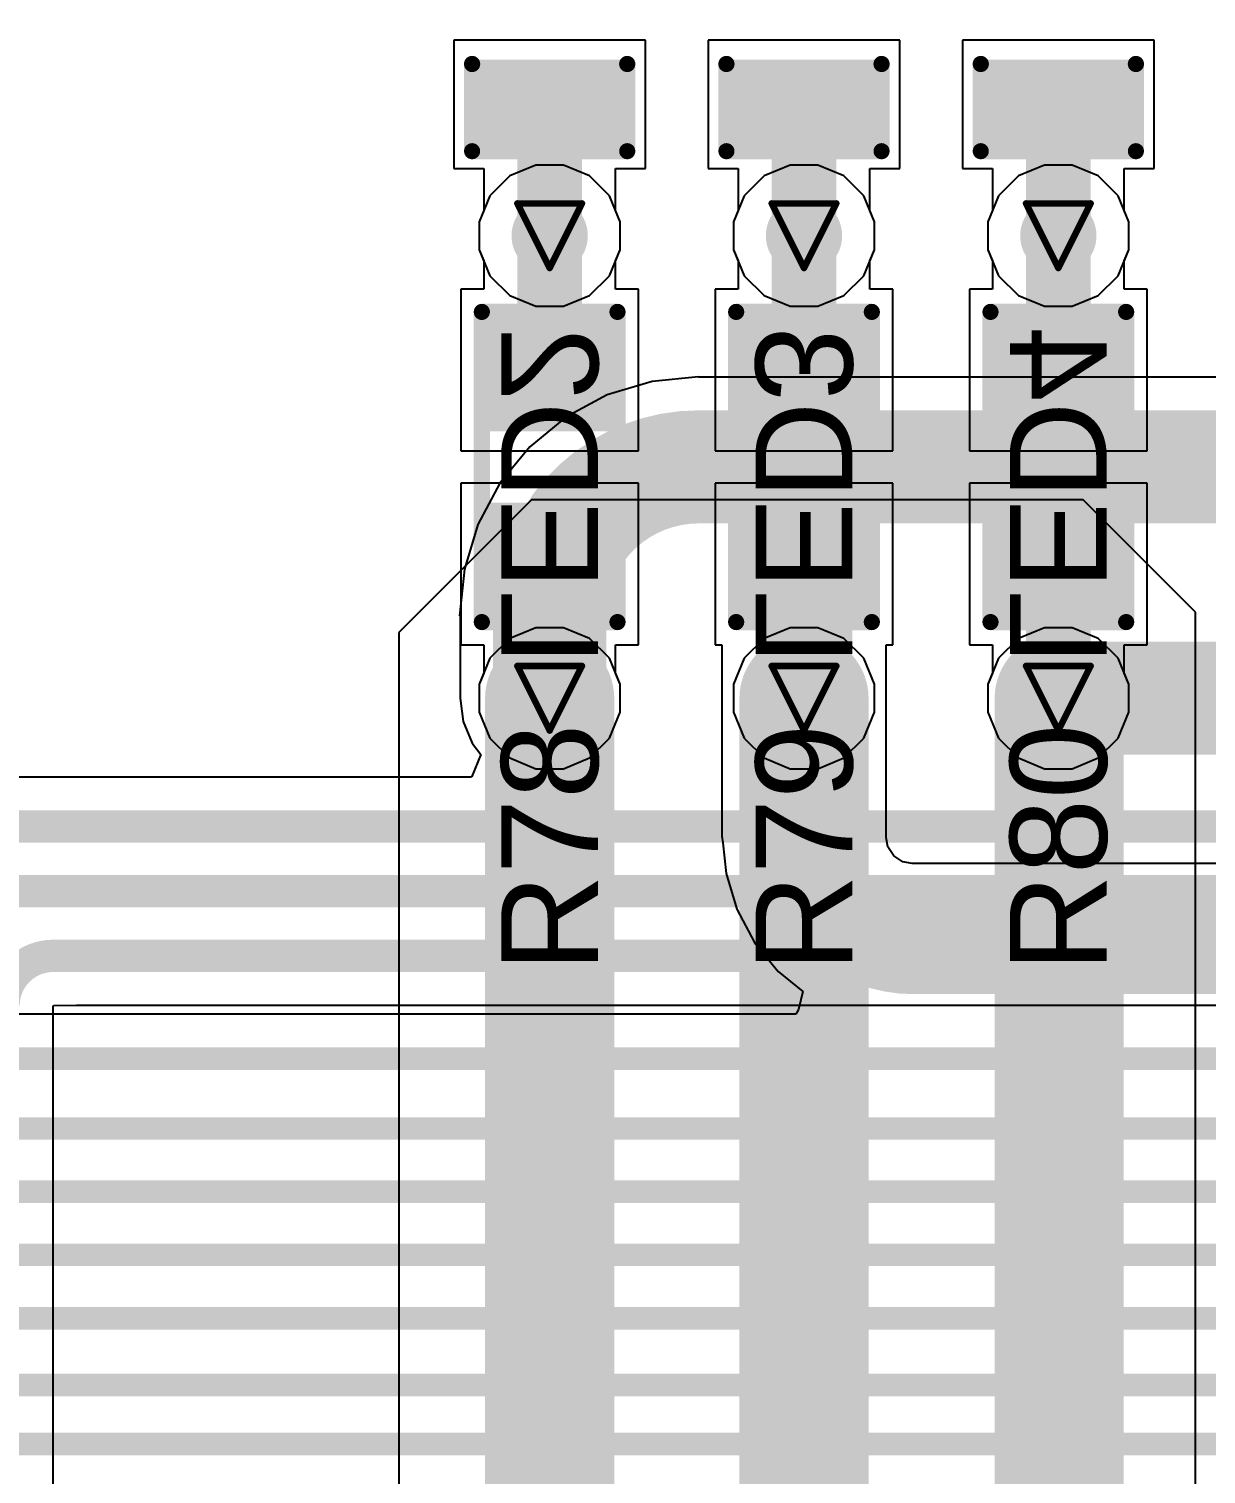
# Model space of a CAD drawing. Header units: inches. Extents: x 0 to 5359, y 0 to 5098.
# Drawn here: x 24.9 to 34.16, y 70.98 to 82.34 of the extents above; entities that cross this region are included whole.
import ezdxf

# ---------------------------------------------------------------- set-up
doc = ezdxf.new("R2010")
doc.units = ezdxf.units.IN
for name, color, linetype in [('Bottom Layer', 5, 'Continuous'), ('Bottom Overlay', 54, 'Continuous'), ('Bottom Paste', 16, 'Continuous'), ('Bottom Solder', 6, 'Continuous'), ('Drill Drawing', 1, 'Continuous'), ('Layer 1', 16, 'Continuous'), ('Layer 2', 76, 'Continuous'), ('Top Layer', 1, 'Continuous'), ('Top Overlay', 2, 'Continuous'), ('Top Paste', 8, 'Continuous'), ('Top Solder', 216, 'Continuous'), ('Via Holes', 16, 'Continuous')]:
    doc.layers.add(name, color=color, linetype=linetype)
doc.styles.add('Arial', font='', dxfattribs={"height": 0.2})
doc.styles.get('Arial').set_extended_font_data('Arial')

# ---------------------------------------------------------------- blocks, each defined once
blk = doc.blocks.new('R___0603_95')
at = {"layer": 'Top Layer'}
for points in [[(-0.381, 0.4445), (-0.381, -0.4445), (-1.143, -0.4445), (-1.143, 0.4445)], [(1.143, 0.4445), (1.143, -0.4445), (0.381, -0.4445), (0.381, 0.4445)]]:
    blk.add_hatch(color=1, dxfattribs=at).paths.add_polyline_path(points)
at = {"layer": 'Top Paste'}
for points in [[(-0.381, 0.4445), (-0.381, -0.4445), (-1.143, -0.4445), (-1.143, 0.4445)], [(1.143, 0.4445), (1.143, -0.4445), (0.381, -0.4445), (0.381, 0.4445)]]:
    blk.add_hatch(color=8, dxfattribs=at).paths.add_polyline_path(points)
at = {"layer": 'Top Solder'}
for points in [[(-0.2794, 0.5461), (-0.2794, -0.5461), (-1.2446, -0.5461), (-1.2446, 0.5461)], [(1.2446, 0.5461), (1.2446, -0.5461), (0.2794, -0.5461), (0.2794, 0.5461)]]:
    blk.add_hatch(color=216, dxfattribs=at).paths.add_polyline_path(points)
at = {"layer": 'Top Overlay'}
for points in [[(1.2192, 0.5334, 0.127, 0.127, 0), (-1.2192, 0.5334, 0.127, 0.127, 0)], [(-1.2192, -0.5334, 0.127, 0.127, 0), (-1.2192, 0.5334, 0.127, 0.127, 0)], [(1.2192, -0.5334, 0.127, 0.127, 0), (1.2192, 0.5334, 0.127, 0.127, 0)], [(1.2192, -0.5334, 0.127, 0.127, 0), (-1.2192, -0.5334, 0.127, 0.127, 0)]]:
    blk.add_lwpolyline(points, format="xyseb", dxfattribs=at)
for points in [[(-1.25095, 0.5334, 0.0635, 0.0635, 1), (-1.18745, 0.5334, 0.0635, 0.0635, 1)], [(-1.25095, 0.5334, 0.0635, 0.0635, 1), (-1.18745, 0.5334, 0.0635, 0.0635, 1)], [(1.18745, 0.5334, 0.0635, 0.0635, 1), (1.25095, 0.5334, 0.0635, 0.0635, 1)], [(1.18745, 0.5334, 0.0635, 0.0635, 1), (1.25095, 0.5334, 0.0635, 0.0635, 1)], [(-1.25095, -0.5334, 0.0635, 0.0635, 1), (-1.18745, -0.5334, 0.0635, 0.0635, 1)], [(-1.25095, -0.5334, 0.0635, 0.0635, 1), (-1.18745, -0.5334, 0.0635, 0.0635, 1)], [(1.18745, -0.5334, 0.0635, 0.0635, 1), (1.25095, -0.5334, 0.0635, 0.0635, 1)], [(1.18745, -0.5334, 0.0635, 0.0635, 1), (1.25095, -0.5334, 0.0635, 0.0635, 1)]]:
    blk.add_lwpolyline(points, format="xyseb", close=True, dxfattribs=at)
blk = doc.blocks.new('R___0603_96')
at = {"layer": 'Top Layer'}
for points in [[(-0.381, 0.4445), (-0.381, -0.4445), (-1.143, -0.4445), (-1.143, 0.4445)], [(1.143, 0.4445), (1.143, -0.4445), (0.381, -0.4445), (0.381, 0.4445)]]:
    blk.add_hatch(color=1, dxfattribs=at).paths.add_polyline_path(points)
at = {"layer": 'Top Paste'}
for points in [[(-0.381, 0.4445), (-0.381, -0.4445), (-1.143, -0.4445), (-1.143, 0.4445)], [(1.143, 0.4445), (1.143, -0.4445), (0.381, -0.4445), (0.381, 0.4445)]]:
    blk.add_hatch(color=8, dxfattribs=at).paths.add_polyline_path(points)
at = {"layer": 'Top Solder'}
for points in [[(-0.2794, 0.5461), (-0.2794, -0.5461), (-1.2446, -0.5461), (-1.2446, 0.5461)], [(1.2446, 0.5461), (1.2446, -0.5461), (0.2794, -0.5461), (0.2794, 0.5461)]]:
    blk.add_hatch(color=216, dxfattribs=at).paths.add_polyline_path(points)
at = {"layer": 'Top Overlay'}
for points in [[(1.2192, 0.5334, 0.127, 0.127, 0), (-1.2192, 0.5334, 0.127, 0.127, 0)], [(-1.2192, -0.5334, 0.127, 0.127, 0), (-1.2192, 0.5334, 0.127, 0.127, 0)], [(1.2192, -0.5334, 0.127, 0.127, 0), (1.2192, 0.5334, 0.127, 0.127, 0)], [(1.2192, -0.5334, 0.127, 0.127, 0), (-1.2192, -0.5334, 0.127, 0.127, 0)]]:
    blk.add_lwpolyline(points, format="xyseb", dxfattribs=at)
for points in [[(-1.25095, 0.5334, 0.0635, 0.0635, 1), (-1.18745, 0.5334, 0.0635, 0.0635, 1)], [(-1.25095, 0.5334, 0.0635, 0.0635, 1), (-1.18745, 0.5334, 0.0635, 0.0635, 1)], [(1.18745, 0.5334, 0.0635, 0.0635, 1), (1.25095, 0.5334, 0.0635, 0.0635, 1)], [(1.18745, 0.5334, 0.0635, 0.0635, 1), (1.25095, 0.5334, 0.0635, 0.0635, 1)], [(-1.25095, -0.5334, 0.0635, 0.0635, 1), (-1.18745, -0.5334, 0.0635, 0.0635, 1)], [(-1.25095, -0.5334, 0.0635, 0.0635, 1), (-1.18745, -0.5334, 0.0635, 0.0635, 1)], [(1.18745, -0.5334, 0.0635, 0.0635, 1), (1.25095, -0.5334, 0.0635, 0.0635, 1)], [(1.18745, -0.5334, 0.0635, 0.0635, 1), (1.25095, -0.5334, 0.0635, 0.0635, 1)]]:
    blk.add_lwpolyline(points, format="xyseb", close=True, dxfattribs=at)
blk = doc.blocks.new('R___0603_97')
at = {"layer": 'Top Layer'}
for points in [[(-0.381, 0.4445), (-0.381, -0.4445), (-1.143, -0.4445), (-1.143, 0.4445)], [(1.143, 0.4445), (1.143, -0.4445), (0.381, -0.4445), (0.381, 0.4445)]]:
    blk.add_hatch(color=1, dxfattribs=at).paths.add_polyline_path(points)
at = {"layer": 'Top Paste'}
for points in [[(-0.381, 0.4445), (-0.381, -0.4445), (-1.143, -0.4445), (-1.143, 0.4445)], [(1.143, 0.4445), (1.143, -0.4445), (0.381, -0.4445), (0.381, 0.4445)]]:
    blk.add_hatch(color=8, dxfattribs=at).paths.add_polyline_path(points)
at = {"layer": 'Top Solder'}
for points in [[(-0.2794, 0.5461), (-0.2794, -0.5461), (-1.2446, -0.5461), (-1.2446, 0.5461)], [(1.2446, 0.5461), (1.2446, -0.5461), (0.2794, -0.5461), (0.2794, 0.5461)]]:
    blk.add_hatch(color=216, dxfattribs=at).paths.add_polyline_path(points)
at = {"layer": 'Top Overlay'}
for points in [[(1.2192, 0.5334, 0.127, 0.127, 0), (-1.2192, 0.5334, 0.127, 0.127, 0)], [(-1.2192, -0.5334, 0.127, 0.127, 0), (-1.2192, 0.5334, 0.127, 0.127, 0)], [(1.2192, -0.5334, 0.127, 0.127, 0), (1.2192, 0.5334, 0.127, 0.127, 0)], [(1.2192, -0.5334, 0.127, 0.127, 0), (-1.2192, -0.5334, 0.127, 0.127, 0)]]:
    blk.add_lwpolyline(points, format="xyseb", dxfattribs=at)
for points in [[(-1.25095, 0.5334, 0.0635, 0.0635, 1), (-1.18745, 0.5334, 0.0635, 0.0635, 1)], [(-1.25095, 0.5334, 0.0635, 0.0635, 1), (-1.18745, 0.5334, 0.0635, 0.0635, 1)], [(1.18745, 0.5334, 0.0635, 0.0635, 1), (1.25095, 0.5334, 0.0635, 0.0635, 1)], [(1.18745, 0.5334, 0.0635, 0.0635, 1), (1.25095, 0.5334, 0.0635, 0.0635, 1)], [(-1.25095, -0.5334, 0.0635, 0.0635, 1), (-1.18745, -0.5334, 0.0635, 0.0635, 1)], [(-1.25095, -0.5334, 0.0635, 0.0635, 1), (-1.18745, -0.5334, 0.0635, 0.0635, 1)], [(1.18745, -0.5334, 0.0635, 0.0635, 1), (1.25095, -0.5334, 0.0635, 0.0635, 1)], [(1.18745, -0.5334, 0.0635, 0.0635, 1), (1.25095, -0.5334, 0.0635, 0.0635, 1)]]:
    blk.add_lwpolyline(points, format="xyseb", close=True, dxfattribs=at)
blk = doc.blocks.new('LED_0603_B_188')
at = {"layer": 'Bottom Layer'}
for points in [[(-1, 0.5), (-0.5, 0.5), (-0.5, -0.5), (-1, -0.5)], [(0.5, 0.5), (1, 0.5), (1, -0.5), (0.5, -0.5)]]:
    blk.add_hatch(color=5, dxfattribs=at).paths.add_polyline_path(points)
at = {"layer": 'Bottom Overlay'}
blk.add_hatch(color=54, dxfattribs=at).paths.add_polyline_path([(1.118, -0.66), (1.753, -0.66), (1.753, 0.66), (1.118, 0.66)])
at = {"layer": 'Bottom Paste'}
for points in [[(-1, 0.5), (-0.5, 0.5), (-0.5, -0.5), (-1, -0.5)], [(0.5, 0.5), (1, 0.5), (1, -0.5), (0.5, -0.5)]]:
    blk.add_hatch(color=16, dxfattribs=at).paths.add_polyline_path(points)
at = {"layer": 'Bottom Solder'}
for points in [[(-1.102, 0.602), (-0.398, 0.602), (-0.398, -0.602), (-1.102, -0.602)], [(0.398, 0.602), (1.102, 0.602), (1.102, -0.602), (0.398, -0.602)]]:
    blk.add_hatch(color=6, dxfattribs=at).paths.add_polyline_path(points)
at = {"layer": 'Bottom Overlay'}
for points in [[(-1.118, 0.61, 0.127, 0.127, 0), (-1.118, -0.61, 0.127, 0.127, 0)], [(-1.118, 0.61, 0.127, 0.127, 0), (-0.432, 0.61, 0.127, 0.127, 0)], [(0.432, 0.61, 0.127, 0.127, 0), (1.118, 0.61, 0.127, 0.127, 0)], [(1.118, 0.61, 0.127, 0.127, 0), (1.118, -0.61, 0.127, 0.127, 0)], [(-1.118, -0.61, 0.127, 0.127, 0), (-0.432, -0.61, 0.127, 0.127, 0)], [(0.432, -0.61, 0.127, 0.127, 0), (1.118, -0.61, 0.127, 0.127, 0)]]:
    blk.add_lwpolyline(points, format="xyseb", dxfattribs=at)
for points in [[(-1.149, 0.61, 0.0635, 0.0635, 1), (-1.086, 0.61, 0.0635, 0.0635, 1)], [(-1.149, 0.61, 0.0635, 0.0635, 1), (-1.086, 0.61, 0.0635, 0.0635, 1)], [(-0.464, 0.61, 0.0635, 0.0635, 1), (-0.4, 0.61, 0.0635, 0.0635, 1)], [(0.4, 0.61, 0.0635, 0.0635, 1), (0.464, 0.61, 0.0635, 0.0635, 1)], [(1.086, 0.61, 0.0635, 0.0635, 1), (1.149, 0.61, 0.0635, 0.0635, 1)], [(1.086, 0.61, 0.0635, 0.0635, 1), (1.149, 0.61, 0.0635, 0.0635, 1)], [(-1.149, -0.61, 0.0635, 0.0635, 1), (-1.086, -0.61, 0.0635, 0.0635, 1)], [(-1.149, -0.61, 0.0635, 0.0635, 1), (-1.086, -0.61, 0.0635, 0.0635, 1)], [(-0.464, -0.61, 0.0635, 0.0635, 1), (-0.4, -0.61, 0.0635, 0.0635, 1)], [(0.4, -0.61, 0.0635, 0.0635, 1), (0.464, -0.61, 0.0635, 0.0635, 1)], [(1.086, -0.61, 0.0635, 0.0635, 1), (1.149, -0.61, 0.0635, 0.0635, 1)], [(1.086, -0.61, 0.0635, 0.0635, 1), (1.149, -0.61, 0.0635, 0.0635, 1)]]:
    blk.add_lwpolyline(points, format="xyseb", close=True, dxfattribs=at)
blk = doc.blocks.new('LED_0603_B_189')
at = {"layer": 'Bottom Layer'}
for points in [[(-1, 0.5), (-0.5, 0.5), (-0.5, -0.5), (-1, -0.5)], [(0.5, 0.5), (1, 0.5), (1, -0.5), (0.5, -0.5)]]:
    blk.add_hatch(color=5, dxfattribs=at).paths.add_polyline_path(points)
at = {"layer": 'Bottom Overlay'}
blk.add_hatch(color=54, dxfattribs=at).paths.add_polyline_path([(1.118, -0.66), (1.753, -0.66), (1.753, 0.66), (1.118, 0.66)])
at = {"layer": 'Bottom Paste'}
for points in [[(-1, 0.5), (-0.5, 0.5), (-0.5, -0.5), (-1, -0.5)], [(0.5, 0.5), (1, 0.5), (1, -0.5), (0.5, -0.5)]]:
    blk.add_hatch(color=16, dxfattribs=at).paths.add_polyline_path(points)
at = {"layer": 'Bottom Solder'}
for points in [[(-1.102, 0.602), (-0.398, 0.602), (-0.398, -0.602), (-1.102, -0.602)], [(0.398, 0.602), (1.102, 0.602), (1.102, -0.602), (0.398, -0.602)]]:
    blk.add_hatch(color=6, dxfattribs=at).paths.add_polyline_path(points)
at = {"layer": 'Bottom Overlay'}
for points in [[(-1.118, 0.61, 0.127, 0.127, 0), (-1.118, -0.61, 0.127, 0.127, 0)], [(-1.118, 0.61, 0.127, 0.127, 0), (-0.432, 0.61, 0.127, 0.127, 0)], [(0.432, 0.61, 0.127, 0.127, 0), (1.118, 0.61, 0.127, 0.127, 0)], [(1.118, 0.61, 0.127, 0.127, 0), (1.118, -0.61, 0.127, 0.127, 0)], [(-1.118, -0.61, 0.127, 0.127, 0), (-0.432, -0.61, 0.127, 0.127, 0)], [(0.432, -0.61, 0.127, 0.127, 0), (1.118, -0.61, 0.127, 0.127, 0)]]:
    blk.add_lwpolyline(points, format="xyseb", dxfattribs=at)
for points in [[(-1.149, 0.61, 0.0635, 0.0635, 1), (-1.086, 0.61, 0.0635, 0.0635, 1)], [(-1.149, 0.61, 0.0635, 0.0635, 1), (-1.086, 0.61, 0.0635, 0.0635, 1)], [(-0.464, 0.61, 0.0635, 0.0635, 1), (-0.4, 0.61, 0.0635, 0.0635, 1)], [(0.4, 0.61, 0.0635, 0.0635, 1), (0.464, 0.61, 0.0635, 0.0635, 1)], [(1.086, 0.61, 0.0635, 0.0635, 1), (1.149, 0.61, 0.0635, 0.0635, 1)], [(1.086, 0.61, 0.0635, 0.0635, 1), (1.149, 0.61, 0.0635, 0.0635, 1)], [(-1.149, -0.61, 0.0635, 0.0635, 1), (-1.086, -0.61, 0.0635, 0.0635, 1)], [(-1.149, -0.61, 0.0635, 0.0635, 1), (-1.086, -0.61, 0.0635, 0.0635, 1)], [(-0.464, -0.61, 0.0635, 0.0635, 1), (-0.4, -0.61, 0.0635, 0.0635, 1)], [(0.4, -0.61, 0.0635, 0.0635, 1), (0.464, -0.61, 0.0635, 0.0635, 1)], [(1.086, -0.61, 0.0635, 0.0635, 1), (1.149, -0.61, 0.0635, 0.0635, 1)], [(1.086, -0.61, 0.0635, 0.0635, 1), (1.149, -0.61, 0.0635, 0.0635, 1)]]:
    blk.add_lwpolyline(points, format="xyseb", close=True, dxfattribs=at)
blk = doc.blocks.new('LED_0603_B_190')
at = {"layer": 'Bottom Layer'}
for points in [[(-1, 0.5), (-0.5, 0.5), (-0.5, -0.5), (-1, -0.5)], [(0.5, 0.5), (1, 0.5), (1, -0.5), (0.5, -0.5)]]:
    blk.add_hatch(color=5, dxfattribs=at).paths.add_polyline_path(points)
at = {"layer": 'Bottom Overlay'}
blk.add_hatch(color=54, dxfattribs=at).paths.add_polyline_path([(1.118, -0.66), (1.753, -0.66), (1.753, 0.66), (1.118, 0.66)])
at = {"layer": 'Bottom Paste'}
for points in [[(-1, 0.5), (-0.5, 0.5), (-0.5, -0.5), (-1, -0.5)], [(0.5, 0.5), (1, 0.5), (1, -0.5), (0.5, -0.5)]]:
    blk.add_hatch(color=16, dxfattribs=at).paths.add_polyline_path(points)
at = {"layer": 'Bottom Solder'}
for points in [[(-1.102, 0.602), (-0.398, 0.602), (-0.398, -0.602), (-1.102, -0.602)], [(0.398, 0.602), (1.102, 0.602), (1.102, -0.602), (0.398, -0.602)]]:
    blk.add_hatch(color=6, dxfattribs=at).paths.add_polyline_path(points)
at = {"layer": 'Bottom Overlay'}
for points in [[(-1.118, 0.61, 0.127, 0.127, 0), (-1.118, -0.61, 0.127, 0.127, 0)], [(-1.118, 0.61, 0.127, 0.127, 0), (-0.432, 0.61, 0.127, 0.127, 0)], [(0.432, 0.61, 0.127, 0.127, 0), (1.118, 0.61, 0.127, 0.127, 0)], [(1.118, 0.61, 0.127, 0.127, 0), (1.118, -0.61, 0.127, 0.127, 0)], [(-1.118, -0.61, 0.127, 0.127, 0), (-0.432, -0.61, 0.127, 0.127, 0)], [(0.432, -0.61, 0.127, 0.127, 0), (1.118, -0.61, 0.127, 0.127, 0)]]:
    blk.add_lwpolyline(points, format="xyseb", dxfattribs=at)
for points in [[(-1.149, 0.61, 0.0635, 0.0635, 1), (-1.086, 0.61, 0.0635, 0.0635, 1)], [(-1.149, 0.61, 0.0635, 0.0635, 1), (-1.086, 0.61, 0.0635, 0.0635, 1)], [(-0.464, 0.61, 0.0635, 0.0635, 1), (-0.4, 0.61, 0.0635, 0.0635, 1)], [(0.4, 0.61, 0.0635, 0.0635, 1), (0.464, 0.61, 0.0635, 0.0635, 1)], [(1.086, 0.61, 0.0635, 0.0635, 1), (1.149, 0.61, 0.0635, 0.0635, 1)], [(1.086, 0.61, 0.0635, 0.0635, 1), (1.149, 0.61, 0.0635, 0.0635, 1)], [(-1.149, -0.61, 0.0635, 0.0635, 1), (-1.086, -0.61, 0.0635, 0.0635, 1)], [(-1.149, -0.61, 0.0635, 0.0635, 1), (-1.086, -0.61, 0.0635, 0.0635, 1)], [(-0.464, -0.61, 0.0635, 0.0635, 1), (-0.4, -0.61, 0.0635, 0.0635, 1)], [(0.4, -0.61, 0.0635, 0.0635, 1), (0.464, -0.61, 0.0635, 0.0635, 1)], [(1.086, -0.61, 0.0635, 0.0635, 1), (1.149, -0.61, 0.0635, 0.0635, 1)], [(1.086, -0.61, 0.0635, 0.0635, 1), (1.149, -0.61, 0.0635, 0.0635, 1)]]:
    blk.add_lwpolyline(points, format="xyseb", close=True, dxfattribs=at)

msp = doc.modelspace()

# ---------------------------------------------------------------- hatches: boundary and pattern name
at = {"layer": 'Bottom Layer'}
h = msp.add_hatch(color=5, dxfattribs=at)
edge = h.paths.add_edge_path()
edge.add_arc((29, 80.718), 0.3, 0, 360)
h = msp.add_hatch(color=5, dxfattribs=at)
edge = h.paths.add_edge_path()
edge.add_arc((31, 80.718), 0.3, 0, 360)
h = msp.add_hatch(color=5, dxfattribs=at)
edge = h.paths.add_edge_path()
edge.add_arc((33, 80.718), 0.3, 0, 360)
h = msp.add_hatch(color=5, dxfattribs=at)
edge = h.paths.add_edge_path()
edge.add_arc((29, 77.082), 0.3, 0, 360)
h = msp.add_hatch(color=5, dxfattribs=at)
edge = h.paths.add_edge_path()
edge.add_arc((31, 77.082), 0.3, 0, 360)
h = msp.add_hatch(color=5, dxfattribs=at)
edge = h.paths.add_edge_path()
edge.add_arc((33, 77.082), 0.3, 0, 360)
at = {"layer": 'Layer 1'}
h = msp.add_hatch(color=16, dxfattribs=at)
edge = h.paths.add_edge_path()
edge.add_arc((29, 80.718), 0.3, 0, 360)
h = msp.add_hatch(color=16, dxfattribs=at)
edge = h.paths.add_edge_path()
edge.add_arc((31, 80.718), 0.3, 0, 360)
h = msp.add_hatch(color=16, dxfattribs=at)
edge = h.paths.add_edge_path()
edge.add_arc((33, 80.718), 0.3, 0, 360)
h = msp.add_hatch(color=16, dxfattribs=at)
edge = h.paths.add_edge_path()
edge.add_arc((29, 77.082), 0.3, 0, 360)
h = msp.add_hatch(color=16, dxfattribs=at)
edge = h.paths.add_edge_path()
edge.add_arc((31, 77.082), 0.3, 0, 360)
h = msp.add_hatch(color=16, dxfattribs=at)
edge = h.paths.add_edge_path()
edge.add_arc((33, 77.082), 0.3, 0, 360)
at = {"layer": 'Layer 2'}
h = msp.add_hatch(color=76, dxfattribs=at)
edge = h.paths.add_edge_path()
edge.add_arc((29, 80.718), 0.3, 0, 360)
h = msp.add_hatch(color=76, dxfattribs=at)
edge = h.paths.add_edge_path()
edge.add_arc((31, 80.718), 0.3, 0, 360)
h = msp.add_hatch(color=76, dxfattribs=at)
edge = h.paths.add_edge_path()
edge.add_arc((33, 80.718), 0.3, 0, 360)
h = msp.add_hatch(color=76, dxfattribs=at)
edge = h.paths.add_edge_path()
edge.add_arc((29, 77.082), 0.3, 0, 360)
h = msp.add_hatch(color=76, dxfattribs=at)
edge = h.paths.add_edge_path()
edge.add_arc((31, 77.082), 0.3, 0, 360)
h = msp.add_hatch(color=76, dxfattribs=at)
edge = h.paths.add_edge_path()
edge.add_arc((33, 77.082), 0.3, 0, 360)
at = {"layer": 'Top Layer'}
h = msp.add_hatch(color=1, dxfattribs=at)
edge = h.paths.add_edge_path()
edge.add_arc((29, 80.718), 0.3, 0, 360)
h = msp.add_hatch(color=1, dxfattribs=at)
edge = h.paths.add_edge_path()
edge.add_arc((31, 80.718), 0.3, 0, 360)
h = msp.add_hatch(color=1, dxfattribs=at)
edge = h.paths.add_edge_path()
edge.add_arc((33, 80.718), 0.3, 0, 360)
h = msp.add_hatch(color=1, dxfattribs=at)
edge = h.paths.add_edge_path()
edge.add_arc((29, 77.082), 0.3, 0, 360)
h = msp.add_hatch(color=1, dxfattribs=at)
edge = h.paths.add_edge_path()
edge.add_arc((31, 77.082), 0.3, 0, 360)
h = msp.add_hatch(color=1, dxfattribs=at)
edge = h.paths.add_edge_path()
edge.add_arc((33, 77.082), 0.3, 0, 360)
at = {"layer": 'Via Holes'}
h = msp.add_hatch(color=7, dxfattribs=at)
edge = h.paths.add_edge_path()
edge.add_arc((29, 80.718), 0.15, 0, 360)
h = msp.add_hatch(color=7, dxfattribs=at)
edge = h.paths.add_edge_path()
edge.add_arc((31, 80.718), 0.15, 0, 360)
h = msp.add_hatch(color=7, dxfattribs=at)
edge = h.paths.add_edge_path()
edge.add_arc((33, 80.718), 0.15, 0, 360)
h = msp.add_hatch(color=7, dxfattribs=at)
edge = h.paths.add_edge_path()
edge.add_arc((29, 77.082), 0.15, 0, 360)
h = msp.add_hatch(color=7, dxfattribs=at)
edge = h.paths.add_edge_path()
edge.add_arc((31, 77.082), 0.15, 0, 360)
h = msp.add_hatch(color=7, dxfattribs=at)
edge = h.paths.add_edge_path()
edge.add_arc((33, 77.082), 0.15, 0, 360)

# ---------------------------------------------------------------- linework, layer by layer
at = {"layer": 'Bottom Layer'}
for p, q in [((29.754, 82.254), (28.246, 82.254)), ((28.246, 82.254), (28.246, 81.246)), ((29.754, 81.246), (29.754, 82.254)), ((31.754, 82.254), (30.246, 82.254)), ((30.246, 82.254), (30.246, 81.246)), ((31.754, 81.246), (31.754, 82.254)), ((33.754, 82.254), (32.246, 82.254)), ((32.246, 82.254), (32.246, 81.246)), ((33.754, 81.246), (33.754, 82.254)), ((28.246, 81.246), (28.482, 81.246)), ((28.482, 81.246), (28.482, 80.915)), ((29.518, 80.915), (29.518, 81.246)), ((29.518, 81.246), (29.754, 81.246)), ((30.246, 81.246), (30.482, 81.246)), ((30.482, 81.246), (30.482, 80.915)), ((31.518, 80.915), (31.518, 81.246)), ((31.518, 81.246), (31.754, 81.246)), ((32.246, 81.246), (32.482, 81.246)), ((32.482, 81.246), (32.482, 80.915)), ((33.518, 80.915), (33.518, 81.246)), ((33.518, 81.246), (33.754, 81.246)), ((28.482, 80.915), (28.446, 80.828)), ((29.554, 80.828), (29.518, 80.915)), ((30.482, 80.915), (30.446, 80.828)), ((31.554, 80.828), (31.518, 80.915)), ((32.482, 80.915), (32.446, 80.828)), ((33.554, 80.828), (33.518, 80.915)), ((28.446, 80.828), (28.446, 80.608)), ((29.554, 80.608), (29.554, 80.828)), ((30.446, 80.828), (30.446, 80.608)), ((31.554, 80.608), (31.554, 80.828)), ((32.446, 80.828), (32.446, 80.608)), ((33.554, 80.608), (33.554, 80.828)), ((28.446, 80.608), (28.53, 80.404)), ((29.47, 80.404), (29.554, 80.608)), ((30.446, 80.608), (30.53, 80.404)), ((31.47, 80.404), (31.554, 80.608)), ((32.446, 80.608), (32.53, 80.404)), ((33.47, 80.404), (33.554, 80.608)), ((28.53, 80.404), (28.686, 80.248)), ((29.314, 80.248), (29.47, 80.404)), ((30.53, 80.404), (30.686, 80.248)), ((31.314, 80.248), (31.47, 80.404)), ((32.53, 80.404), (32.686, 80.248)), ((33.314, 80.248), (33.47, 80.404)), ((28.686, 80.248), (28.89, 80.164)), ((29.11, 80.164), (29.314, 80.248)), ((30.686, 80.248), (30.89, 80.164)), ((31.11, 80.164), (31.314, 80.248)), ((32.686, 80.248), (32.89, 80.164)), ((33.11, 80.164), (33.314, 80.248)), ((28.89, 80.164), (29.11, 80.164)), ((30.89, 80.164), (31.11, 80.164)), ((32.89, 80.164), (33.11, 80.164)), ((29.805, 79.573), (29.452, 79.466)), ((30.171, 79.609), (29.805, 79.573)), ((30.171, 79.606), (30.171, 79.609)), ((36.45, 79.606), (30.171, 79.606)), ((29.452, 79.466), (29.127, 79.292)), ((29.127, 79.292), (28.843, 79.059)), ((28.843, 79.059), (28.609, 78.774)), ((28.609, 78.774), (28.435, 78.449)), ((28.435, 78.449), (28.329, 78.097)), ((28.329, 78.097), (28.292, 77.73)), ((28.292, 77.73), (28.295, 77.73)), ((28.295, 77.73), (28.295, 77.082)), ((28.295, 77.082), (28.319, 76.9)), ((28.319, 76.9), (28.39, 76.73)), ((28.39, 76.73), (28.459, 76.639)), ((28.459, 76.639), (28.388, 76.466)), ((28.383, 76.461), (24.714, 76.461)), ((28.388, 76.466), (28.383, 76.461)), ((25.095, 74.663), (25.099, 74.664)), ((25.095, 74.485), (25.095, 74.663)), ((25.099, 74.664), (25.1, 74.668)), ((25.1, 74.668), (25.278, 74.669)), ((25.278, 74.669), (39.312, 74.669)), ((25.095, 14.68), (25.095, 74.485))]:
    msp.add_line(p, q, dxfattribs=at)
for points in [[(29, 80.718, 0.508, 0.508, 0), (29, 81.722, 0.508, 0.508, 0)], [(31, 80.718, 0.508, 0.508, 0), (31, 81.722, 0.508, 0.508, 0)], [(33, 80.718, 0.508, 0.508, 0), (33, 81.722, 0.508, 0.508, 0)], [(31, 80.718, 0.508, 0.508, 0), (31, 80.718, 0.508, 0.508, 0)], [(29, 77.73, 0.889, 0.889, -0.414214), (30.171, 78.901, 0.889, 0.889, 0)], [(30.171, 78.901, 0.889, 0.889, 0), (36.45, 78.901, 0.889, 0.889, 0)], [(29, 77.082, 0.889, 0.889, 0), (29, 77.73, 0.889, 0.889, 0)], [(33, 77.082, 0.889, 0.889, 0), (43.523, 77.082, 0.889, 0.889, 0)], [(24.714, 76.073, 0.254, 0.254, 0), (77.437, 76.073, 0.254, 0.254, 0)], [(24.644, 75.565, 0.254, 0.254, 0), (76.986, 75.565, 0.254, 0.254, 0)], [(24.706, 74.668, 0.254, 0.254, -0.414214), (25.095, 75.057, 0.254, 0.254, 0)], [(25.095, 75.057, 0.254, 0.254, 0), (75.783, 75.057, 0.254, 0.254, 0)]]:
    msp.add_lwpolyline(points, format="xyseb", dxfattribs=at)
for points in [[(28.873, 81.722, 0.254, 0.254, 1), (29.127, 81.722, 0.254, 0.254, 1)], [(30.873, 81.722, 0.254, 0.254, 1), (31.127, 81.722, 0.254, 0.254, 1)], [(32.873, 81.722, 0.254, 0.254, 1), (33.127, 81.722, 0.254, 0.254, 1)], [(28.873, 80.718, 0.254, 0.254, 1), (29.127, 80.718, 0.254, 0.254, 1)], [(30.873, 80.718, 0.254, 0.254, 1), (31.127, 80.718, 0.254, 0.254, 1)], [(30.873, 80.718, 0.254, 0.254, 1), (31.127, 80.718, 0.254, 0.254, 1)], [(30.873, 80.718, 0.254, 0.254, 1), (31.127, 80.718, 0.254, 0.254, 1)], [(32.873, 80.718, 0.254, 0.254, 1), (33.127, 80.718, 0.254, 0.254, 1)], [(29.949, 78.901, 0.445, 0.445, 1), (30.393, 78.901, 0.445, 0.445, 1)], [(29.949, 78.901, 0.445, 0.445, 1), (30.393, 78.901, 0.445, 0.445, 1)], [(28.778, 77.73, 0.445, 0.445, 1), (29.222, 77.73, 0.445, 0.445, 1)], [(28.778, 77.73, 0.445, 0.445, 1), (29.222, 77.73, 0.445, 0.445, 1)], [(28.778, 77.082, 0.445, 0.445, 1), (29.222, 77.082, 0.445, 0.445, 1)], [(32.778, 77.082, 0.445, 0.445, 1), (33.222, 77.082, 0.445, 0.445, 1)], [(25.032, 75.057, 0.127, 0.127, 1), (25.159, 75.057, 0.127, 0.127, 1)], [(25.032, 75.057, 0.127, 0.127, 1), (25.159, 75.057, 0.127, 0.127, 1)]]:
    msp.add_lwpolyline(points, format="xyseb", close=True, dxfattribs=at)
at = {"layer": 'Drill Drawing'}
for points in [[(28.746, 80.972, 0.0508, 0.0508, 0), (29.254, 80.972, 0.0508, 0.0508, 0)], [(28.746, 80.972, 0.0508, 0.0508, 0), (29, 80.464, 0.0508, 0.0508, 0)], [(29, 80.464, 0.0508, 0.0508, 0), (29.254, 80.972, 0.0508, 0.0508, 0)], [(30.746, 80.972, 0.0508, 0.0508, 0), (31.254, 80.972, 0.0508, 0.0508, 0)], [(30.746, 80.972, 0.0508, 0.0508, 0), (31, 80.464, 0.0508, 0.0508, 0)], [(31, 80.464, 0.0508, 0.0508, 0), (31.254, 80.972, 0.0508, 0.0508, 0)], [(32.746, 80.972, 0.0508, 0.0508, 0), (33.254, 80.972, 0.0508, 0.0508, 0)], [(32.746, 80.972, 0.0508, 0.0508, 0), (33, 80.464, 0.0508, 0.0508, 0)], [(33, 80.464, 0.0508, 0.0508, 0), (33.254, 80.972, 0.0508, 0.0508, 0)], [(28.746, 77.336, 0.0508, 0.0508, 0), (29.254, 77.336, 0.0508, 0.0508, 0)], [(28.746, 77.336, 0.0508, 0.0508, 0), (29, 76.828, 0.0508, 0.0508, 0)], [(29, 76.828, 0.0508, 0.0508, 0), (29.254, 77.336, 0.0508, 0.0508, 0)], [(30.746, 77.336, 0.0508, 0.0508, 0), (31.254, 77.336, 0.0508, 0.0508, 0)], [(30.746, 77.336, 0.0508, 0.0508, 0), (31, 76.828, 0.0508, 0.0508, 0)], [(31, 76.828, 0.0508, 0.0508, 0), (31.254, 77.336, 0.0508, 0.0508, 0)], [(32.746, 77.336, 0.0508, 0.0508, 0), (33.254, 77.336, 0.0508, 0.0508, 0)], [(32.746, 77.336, 0.0508, 0.0508, 0), (33, 76.828, 0.0508, 0.0508, 0)], [(33, 76.828, 0.0508, 0.0508, 0), (33.254, 77.336, 0.0508, 0.0508, 0)]]:
    msp.add_lwpolyline(points, format="xyseb", dxfattribs=at)
for points in [[(28.733, 80.972, 0.0254, 0.0254, 1), (28.759, 80.972, 0.0254, 0.0254, 1)], [(28.733, 80.972, 0.0254, 0.0254, 1), (28.759, 80.972, 0.0254, 0.0254, 1)], [(29.241, 80.972, 0.0254, 0.0254, 1), (29.267, 80.972, 0.0254, 0.0254, 1)], [(29.241, 80.972, 0.0254, 0.0254, 1), (29.267, 80.972, 0.0254, 0.0254, 1)], [(30.733, 80.972, 0.0254, 0.0254, 1), (30.759, 80.972, 0.0254, 0.0254, 1)], [(30.733, 80.972, 0.0254, 0.0254, 1), (30.759, 80.972, 0.0254, 0.0254, 1)], [(31.241, 80.972, 0.0254, 0.0254, 1), (31.267, 80.972, 0.0254, 0.0254, 1)], [(31.241, 80.972, 0.0254, 0.0254, 1), (31.267, 80.972, 0.0254, 0.0254, 1)], [(32.733, 80.972, 0.0254, 0.0254, 1), (32.759, 80.972, 0.0254, 0.0254, 1)], [(32.733, 80.972, 0.0254, 0.0254, 1), (32.759, 80.972, 0.0254, 0.0254, 1)], [(33.241, 80.972, 0.0254, 0.0254, 1), (33.267, 80.972, 0.0254, 0.0254, 1)], [(33.241, 80.972, 0.0254, 0.0254, 1), (33.267, 80.972, 0.0254, 0.0254, 1)], [(28.987, 80.464, 0.0254, 0.0254, 1), (29.013, 80.464, 0.0254, 0.0254, 1)], [(28.987, 80.464, 0.0254, 0.0254, 1), (29.013, 80.464, 0.0254, 0.0254, 1)], [(30.987, 80.464, 0.0254, 0.0254, 1), (31.013, 80.464, 0.0254, 0.0254, 1)], [(30.987, 80.464, 0.0254, 0.0254, 1), (31.013, 80.464, 0.0254, 0.0254, 1)], [(32.987, 80.464, 0.0254, 0.0254, 1), (33.013, 80.464, 0.0254, 0.0254, 1)], [(32.987, 80.464, 0.0254, 0.0254, 1), (33.013, 80.464, 0.0254, 0.0254, 1)], [(28.733, 77.336, 0.0254, 0.0254, 1), (28.759, 77.336, 0.0254, 0.0254, 1)], [(28.733, 77.336, 0.0254, 0.0254, 1), (28.759, 77.336, 0.0254, 0.0254, 1)], [(29.241, 77.336, 0.0254, 0.0254, 1), (29.267, 77.336, 0.0254, 0.0254, 1)], [(29.241, 77.336, 0.0254, 0.0254, 1), (29.267, 77.336, 0.0254, 0.0254, 1)], [(30.733, 77.336, 0.0254, 0.0254, 1), (30.759, 77.336, 0.0254, 0.0254, 1)], [(30.733, 77.336, 0.0254, 0.0254, 1), (30.759, 77.336, 0.0254, 0.0254, 1)], [(31.241, 77.336, 0.0254, 0.0254, 1), (31.267, 77.336, 0.0254, 0.0254, 1)], [(31.241, 77.336, 0.0254, 0.0254, 1), (31.267, 77.336, 0.0254, 0.0254, 1)], [(32.733, 77.336, 0.0254, 0.0254, 1), (32.759, 77.336, 0.0254, 0.0254, 1)], [(32.733, 77.336, 0.0254, 0.0254, 1), (32.759, 77.336, 0.0254, 0.0254, 1)], [(33.241, 77.336, 0.0254, 0.0254, 1), (33.267, 77.336, 0.0254, 0.0254, 1)], [(33.241, 77.336, 0.0254, 0.0254, 1), (33.267, 77.336, 0.0254, 0.0254, 1)], [(28.987, 76.828, 0.0254, 0.0254, 1), (29.013, 76.828, 0.0254, 0.0254, 1)], [(28.987, 76.828, 0.0254, 0.0254, 1), (29.013, 76.828, 0.0254, 0.0254, 1)], [(30.987, 76.828, 0.0254, 0.0254, 1), (31.013, 76.828, 0.0254, 0.0254, 1)], [(30.987, 76.828, 0.0254, 0.0254, 1), (31.013, 76.828, 0.0254, 0.0254, 1)], [(32.987, 76.828, 0.0254, 0.0254, 1), (33.013, 76.828, 0.0254, 0.0254, 1)], [(32.987, 76.828, 0.0254, 0.0254, 1), (33.013, 76.828, 0.0254, 0.0254, 1)]]:
    msp.add_lwpolyline(points, format="xyseb", close=True, dxfattribs=at)
at = {"layer": 'Layer 1'}
for p, q in [((28.89, 81.272), (28.686, 81.188)), ((29.11, 81.272), (28.89, 81.272)), ((29.314, 81.188), (29.11, 81.272)), ((30.89, 81.272), (30.686, 81.188)), ((31.11, 81.272), (30.89, 81.272)), ((31.314, 81.188), (31.11, 81.272)), ((32.89, 81.272), (32.686, 81.188)), ((33.11, 81.272), (32.89, 81.272)), ((33.314, 81.188), (33.11, 81.272)), ((28.686, 81.188), (28.53, 81.032)), ((29.47, 81.032), (29.314, 81.188)), ((30.686, 81.188), (30.53, 81.032)), ((31.47, 81.032), (31.314, 81.188)), ((32.686, 81.188), (32.53, 81.032)), ((33.47, 81.032), (33.314, 81.188)), ((28.53, 81.032), (28.446, 80.828)), ((29.554, 80.828), (29.47, 81.032)), ((30.53, 81.032), (30.446, 80.828)), ((31.554, 80.828), (31.47, 81.032)), ((32.53, 81.032), (32.446, 80.828)), ((33.554, 80.828), (33.47, 81.032)), ((28.446, 80.828), (28.446, 80.608)), ((29.554, 80.608), (29.554, 80.828)), ((30.446, 80.828), (30.446, 80.608)), ((31.554, 80.608), (31.554, 80.828)), ((32.446, 80.828), (32.446, 80.608)), ((33.554, 80.608), (33.554, 80.828)), ((28.446, 80.608), (28.53, 80.404)), ((29.47, 80.404), (29.554, 80.608)), ((30.446, 80.608), (30.53, 80.404)), ((31.47, 80.404), (31.554, 80.608)), ((32.446, 80.608), (32.53, 80.404)), ((33.47, 80.404), (33.554, 80.608)), ((28.53, 80.404), (28.686, 80.248)), ((29.314, 80.248), (29.47, 80.404)), ((30.53, 80.404), (30.686, 80.248)), ((31.314, 80.248), (31.47, 80.404)), ((32.53, 80.404), (32.686, 80.248)), ((33.314, 80.248), (33.47, 80.404)), ((28.686, 80.248), (28.89, 80.164)), ((29.11, 80.164), (29.314, 80.248)), ((30.686, 80.248), (30.89, 80.164)), ((31.11, 80.164), (31.314, 80.248)), ((32.686, 80.248), (32.89, 80.164)), ((33.11, 80.164), (33.314, 80.248)), ((28.89, 80.164), (29.11, 80.164)), ((30.89, 80.164), (31.11, 80.164)), ((32.89, 80.164), (33.11, 80.164)), ((28.89, 77.636), (28.686, 77.552)), ((29.11, 77.636), (28.89, 77.636)), ((29.314, 77.552), (29.11, 77.636)), ((30.89, 77.636), (30.686, 77.552)), ((31.11, 77.636), (30.89, 77.636)), ((31.314, 77.552), (31.11, 77.636)), ((32.89, 77.636), (32.686, 77.552)), ((33.11, 77.636), (32.89, 77.636)), ((33.314, 77.552), (33.11, 77.636)), ((28.686, 77.552), (28.53, 77.396)), ((29.47, 77.396), (29.314, 77.552)), ((30.686, 77.552), (30.53, 77.396)), ((31.47, 77.396), (31.314, 77.552)), ((32.686, 77.552), (32.53, 77.396)), ((33.47, 77.396), (33.314, 77.552)), ((28.53, 77.396), (28.446, 77.192)), ((29.554, 77.192), (29.47, 77.396)), ((30.53, 77.396), (30.446, 77.192)), ((31.554, 77.192), (31.47, 77.396)), ((32.53, 77.396), (32.446, 77.192)), ((33.554, 77.192), (33.47, 77.396)), ((28.446, 77.192), (28.446, 76.972)), ((29.554, 76.972), (29.554, 77.192)), ((30.446, 77.192), (30.446, 76.972)), ((31.554, 76.972), (31.554, 77.192)), ((32.446, 77.192), (32.446, 76.972)), ((33.554, 76.972), (33.554, 77.192)), ((28.446, 76.972), (28.53, 76.768)), ((29.47, 76.768), (29.554, 76.972)), ((30.446, 76.972), (30.53, 76.768)), ((31.47, 76.768), (31.554, 76.972)), ((32.446, 76.972), (32.53, 76.768)), ((33.47, 76.768), (33.554, 76.972)), ((28.53, 76.768), (28.686, 76.613)), ((29.314, 76.613), (29.47, 76.768)), ((30.53, 76.768), (30.686, 76.613)), ((31.314, 76.613), (31.47, 76.768)), ((32.53, 76.768), (32.686, 76.613)), ((33.314, 76.613), (33.47, 76.768)), ((28.686, 76.613), (28.89, 76.528)), ((29.11, 76.528), (29.314, 76.613)), ((30.686, 76.613), (30.89, 76.528)), ((31.11, 76.528), (31.314, 76.613)), ((32.686, 76.613), (32.89, 76.528)), ((33.11, 76.528), (33.314, 76.613)), ((28.89, 76.528), (29.11, 76.528)), ((30.89, 76.528), (31.11, 76.528)), ((32.89, 76.528), (33.11, 76.528))]:
    msp.add_line(p, q, dxfattribs=at)
at = {"layer": 'Layer 2'}
for p, q in [((28.89, 81.272), (28.686, 81.188)), ((29.11, 81.272), (28.89, 81.272)), ((29.314, 81.188), (29.11, 81.272)), ((30.89, 81.272), (30.686, 81.188)), ((31.11, 81.272), (30.89, 81.272)), ((31.314, 81.188), (31.11, 81.272)), ((32.89, 81.272), (32.686, 81.188)), ((33.11, 81.272), (32.89, 81.272)), ((33.314, 81.188), (33.11, 81.272)), ((28.686, 81.188), (28.53, 81.032)), ((29.47, 81.032), (29.314, 81.188)), ((30.686, 81.188), (30.53, 81.032)), ((31.47, 81.032), (31.314, 81.188)), ((32.686, 81.188), (32.53, 81.032)), ((33.47, 81.032), (33.314, 81.188)), ((28.53, 81.032), (28.446, 80.828)), ((29.554, 80.828), (29.47, 81.032)), ((30.53, 81.032), (30.446, 80.828)), ((31.554, 80.828), (31.47, 81.032)), ((32.53, 81.032), (32.446, 80.828)), ((33.554, 80.828), (33.47, 81.032)), ((28.446, 80.828), (28.446, 80.608)), ((29.554, 80.608), (29.554, 80.828)), ((30.446, 80.828), (30.446, 80.608)), ((31.554, 80.608), (31.554, 80.828)), ((32.446, 80.828), (32.446, 80.608)), ((33.554, 80.608), (33.554, 80.828)), ((28.446, 80.608), (28.53, 80.404)), ((29.47, 80.404), (29.554, 80.608)), ((30.446, 80.608), (30.53, 80.404)), ((31.47, 80.404), (31.554, 80.608)), ((32.446, 80.608), (32.53, 80.404)), ((33.47, 80.404), (33.554, 80.608)), ((28.53, 80.404), (28.686, 80.248)), ((29.314, 80.248), (29.47, 80.404)), ((30.53, 80.404), (30.686, 80.248)), ((31.314, 80.248), (31.47, 80.404)), ((32.53, 80.404), (32.686, 80.248)), ((33.314, 80.248), (33.47, 80.404)), ((28.686, 80.248), (28.89, 80.164)), ((29.11, 80.164), (29.314, 80.248)), ((30.686, 80.248), (30.89, 80.164)), ((31.11, 80.164), (31.314, 80.248)), ((32.686, 80.248), (32.89, 80.164)), ((33.11, 80.164), (33.314, 80.248)), ((28.89, 80.164), (29.11, 80.164)), ((30.89, 80.164), (31.11, 80.164)), ((32.89, 80.164), (33.11, 80.164)), ((28.857, 78.641), (27.813, 77.598)), ((33.195, 78.641), (28.857, 78.641)), ((34.078, 77.758), (33.195, 78.641)), ((34.078, 54.299), (34.078, 77.758)), ((27.813, 77.598), (27.813, 63.632))]:
    msp.add_line(p, q, dxfattribs=at)
for points in [[(29, 63.011, 1.016, 1.016, 0), (29, 77.082, 1.016, 1.016, 0)], [(31, 62.275, 1.016, 1.016, 0), (31, 77.082, 1.016, 1.016, 0)], [(33.007, 49.012, 1.016, 1.016, 0), (33.007, 77.082, 1.016, 1.016, 0)]]:
    msp.add_lwpolyline(points, format="xyseb", dxfattribs=at)
for points in [[(28.746, 77.082, 0.508, 0.508, 1), (29.254, 77.082, 0.508, 0.508, 1)], [(30.746, 77.082, 0.508, 0.508, 1), (31.254, 77.082, 0.508, 0.508, 1)], [(32.753, 77.082, 0.508, 0.508, 1), (33.261, 77.082, 0.508, 0.508, 1)]]:
    msp.add_lwpolyline(points, format="xyseb", close=True, dxfattribs=at)
at = {"layer": 'Top Layer'}
for p, q in [((28.89, 81.272), (28.686, 81.188)), ((29.11, 81.272), (28.89, 81.272)), ((29.314, 81.188), (29.11, 81.272)), ((30.89, 81.272), (30.686, 81.188)), ((31.11, 81.272), (30.89, 81.272)), ((31.314, 81.188), (31.11, 81.272)), ((32.89, 81.272), (32.686, 81.188)), ((33.11, 81.272), (32.89, 81.272)), ((33.314, 81.188), (33.11, 81.272)), ((28.686, 81.188), (28.53, 81.032)), ((29.47, 81.032), (29.314, 81.188)), ((30.686, 81.188), (30.53, 81.032)), ((31.47, 81.032), (31.314, 81.188)), ((32.686, 81.188), (32.53, 81.032)), ((33.47, 81.032), (33.314, 81.188)), ((28.53, 81.032), (28.446, 80.828)), ((29.554, 80.828), (29.47, 81.032)), ((30.53, 81.032), (30.446, 80.828)), ((31.554, 80.828), (31.47, 81.032)), ((32.53, 81.032), (32.446, 80.828)), ((33.554, 80.828), (33.47, 81.032)), ((28.446, 80.828), (28.446, 80.608)), ((29.554, 80.608), (29.554, 80.828)), ((30.446, 80.828), (30.446, 80.608)), ((31.554, 80.608), (31.554, 80.828)), ((32.446, 80.828), (32.446, 80.608)), ((33.554, 80.608), (33.554, 80.828)), ((28.446, 80.608), (28.482, 80.521)), ((29.518, 80.521), (29.554, 80.608)), ((30.446, 80.608), (30.482, 80.521)), ((31.518, 80.521), (31.554, 80.608)), ((32.446, 80.608), (32.482, 80.521)), ((33.518, 80.521), (33.554, 80.608)), ((28.482, 80.521), (28.482, 80.297)), ((29.518, 80.297), (29.518, 80.521)), ((30.482, 80.521), (30.482, 80.297)), ((31.518, 80.297), (31.518, 80.521)), ((32.482, 80.521), (32.482, 80.297)), ((33.518, 80.297), (33.518, 80.521)), ((28.482, 80.297), (28.301, 80.297)), ((28.301, 80.297), (28.301, 79.027)), ((29.698, 80.297), (29.518, 80.297)), ((29.698, 79.027), (29.698, 80.297)), ((30.482, 80.297), (30.301, 80.297)), ((30.301, 80.297), (30.301, 79.027)), ((31.698, 80.297), (31.518, 80.297)), ((31.698, 79.027), (31.698, 80.297)), ((32.482, 80.297), (32.301, 80.297)), ((32.301, 80.297), (32.301, 79.027)), ((33.698, 80.297), (33.518, 80.297)), ((33.698, 79.027), (33.698, 80.297)), ((28.301, 79.027), (29.698, 79.027)), ((30.301, 79.027), (31.698, 79.027)), ((32.301, 79.027), (33.698, 79.027)), ((29.698, 78.773), (28.301, 78.773)), ((28.301, 78.773), (28.301, 77.503)), ((29.698, 77.503), (29.698, 78.773)), ((30.937, 78.773), (30.301, 78.773)), ((30.301, 78.773), (30.301, 77.503)), ((31, 78.785), (30.937, 78.773)), ((31.063, 78.773), (31, 78.785)), ((31.698, 78.773), (31.063, 78.773)), ((31.698, 77.503), (31.698, 78.773)), ((33.698, 78.773), (32.301, 78.773)), ((32.301, 78.773), (32.301, 77.503)), ((33.698, 77.503), (33.698, 78.773)), ((28.301, 77.503), (28.482, 77.503)), ((28.482, 77.503), (28.482, 77.279)), ((29.518, 77.279), (29.518, 77.503)), ((29.518, 77.503), (29.698, 77.503)), ((30.301, 77.503), (30.353, 77.503)), ((30.353, 77.503), (30.353, 75.998)), ((31.647, 75.998), (31.647, 77.503)), ((31.647, 77.503), (31.698, 77.503)), ((32.301, 77.503), (32.482, 77.503)), ((32.482, 77.503), (32.482, 77.279)), ((33.518, 77.279), (33.518, 77.503)), ((33.518, 77.503), (33.698, 77.503)), ((28.482, 77.279), (28.446, 77.192)), ((29.554, 77.192), (29.518, 77.279)), ((32.482, 77.279), (32.446, 77.192)), ((33.554, 77.192), (33.518, 77.279)), ((28.446, 77.192), (28.446, 76.972)), ((29.554, 76.972), (29.554, 77.192)), ((32.446, 77.192), (32.446, 76.972)), ((33.554, 76.972), (33.554, 77.192)), ((28.446, 76.972), (28.53, 76.768)), ((29.47, 76.768), (29.554, 76.972)), ((32.446, 76.972), (32.53, 76.768)), ((33.47, 76.768), (33.554, 76.972)), ((28.53, 76.768), (28.686, 76.613)), ((29.314, 76.613), (29.47, 76.768)), ((32.53, 76.768), (32.686, 76.613)), ((33.314, 76.613), (33.47, 76.768)), ((28.686, 76.613), (28.89, 76.528)), ((29.11, 76.528), (29.314, 76.613)), ((32.686, 76.613), (32.89, 76.528)), ((33.11, 76.528), (33.314, 76.613)), ((28.89, 76.528), (29.11, 76.528)), ((32.89, 76.528), (33.11, 76.528)), ((30.353, 75.998), (30.363, 75.946)), ((30.363, 75.946), (30.387, 75.705)), ((31.645, 75.988), (31.647, 75.998)), ((31.66, 75.915), (31.645, 75.988)), ((31.707, 75.844), (31.66, 75.915)), ((31.778, 75.797), (31.707, 75.844)), ((31.851, 75.782), (31.778, 75.797)), ((31.861, 75.784), (31.851, 75.782)), ((41.405, 75.784), (31.861, 75.784)), ((30.387, 75.705), (30.472, 75.423)), ((30.472, 75.423), (30.611, 75.163)), ((30.611, 75.163), (30.798, 74.935)), ((30.798, 74.935), (30.99, 74.777)), ((30.99, 74.777), (30.958, 74.636)), ((30.935, 74.6), (17.404, 74.6)), ((30.958, 74.636), (30.935, 74.6))]:
    msp.add_line(p, q, dxfattribs=at)
for points in [[(29, 79.662, 0.508, 0.508, 0), (29, 80.718, 0.508, 0.508, 0)], [(31, 79.662, 0.508, 0.508, 0), (31, 80.718, 0.508, 0.508, 0)], [(33, 79.662, 0.508, 0.508, 0), (33, 80.718, 0.508, 0.508, 0)], [(31, 75.998, 0.762, 0.762, 0), (31, 78.138, 0.762, 0.762, 0)], [(29, 77.082, 0.508, 0.508, 0), (29, 78.138, 0.508, 0.508, 0)], [(33, 77.082, 0.508, 0.508, 0), (33, 78.138, 0.508, 0.508, 0)], [(31.861, 75.137, 0.762, 0.762, -0.414214), (31, 75.998, 0.762, 0.762, 0)], [(31.861, 75.137, 0.762, 0.762, 0), (41.405, 75.137, 0.762, 0.762, 0)], [(17.04, 74.25, 0.178, 0.178, 0), (46.743, 74.25, 0.178, 0.178, 0)], [(17.808, 73.7, 0.178, 0.178, 0), (46.728, 73.7, 0.178, 0.178, 0)], [(23.054, 73.203, 0.178, 0.178, 0), (46.659, 73.203, 0.178, 0.178, 0)], [(23.054, 72.707, 0.178, 0.178, 0), (46.589, 72.707, 0.178, 0.178, 0)], [(17.941, 72.208, 0.178, 0.178, 0), (45.957, 72.208, 0.178, 0.178, 0)], [(17.51, 71.684, 0.178, 0.178, 0), (45.349, 71.684, 0.178, 0.178, 0)], [(18, 71.219, 0.178, 0.178, 0), (45.249, 71.219, 0.178, 0.178, 0)]]:
    msp.add_lwpolyline(points, format="xyseb", dxfattribs=at)
for points in [[(28.873, 80.718, 0.254, 0.254, 1), (29.127, 80.718, 0.254, 0.254, 1)], [(30.873, 80.718, 0.254, 0.254, 1), (31.127, 80.718, 0.254, 0.254, 1)], [(32.873, 80.718, 0.254, 0.254, 1), (33.127, 80.718, 0.254, 0.254, 1)], [(28.873, 79.662, 0.254, 0.254, 1), (29.127, 79.662, 0.254, 0.254, 1)], [(30.873, 79.662, 0.254, 0.254, 1), (31.127, 79.662, 0.254, 0.254, 1)], [(32.873, 79.662, 0.254, 0.254, 1), (33.127, 79.662, 0.254, 0.254, 1)], [(30.809, 78.138, 0.381, 0.381, 1), (31.19, 78.138, 0.381, 0.381, 1)], [(28.873, 78.138, 0.254, 0.254, 1), (29.127, 78.138, 0.254, 0.254, 1)], [(32.873, 78.138, 0.254, 0.254, 1), (33.127, 78.138, 0.254, 0.254, 1)], [(28.873, 77.082, 0.254, 0.254, 1), (29.127, 77.082, 0.254, 0.254, 1)], [(32.873, 77.082, 0.254, 0.254, 1), (33.127, 77.082, 0.254, 0.254, 1)], [(30.809, 75.998, 0.381, 0.381, 1), (31.19, 75.998, 0.381, 0.381, 1)], [(30.809, 75.998, 0.381, 0.381, 1), (31.19, 75.998, 0.381, 0.381, 1)], [(31.671, 75.137, 0.381, 0.381, 1), (32.052, 75.137, 0.381, 0.381, 1)], [(31.671, 75.137, 0.381, 0.381, 1), (32.052, 75.137, 0.381, 0.381, 1)]]:
    msp.add_lwpolyline(points, format="xyseb", close=True, dxfattribs=at)

# ---------------------------------------------------------------- block references
for name, p, rotation in [('LED_0603_B_190', (29, 82.5), 90), ('LED_0603_B_189', (31, 82.5), 90), ('LED_0603_B_188', (33, 82.5), 90), ('R___0603_97', (29, 78.9), 270), ('R___0603_96', (31, 78.9), 270), ('R___0603_95', (33, 78.9), 270)]:
    msp.add_blockref(name, p, dxfattribs=dict(rotation=rotation))

# ---------------------------------------------------------------- texts
at = {"layer": 'Bottom Overlay', "style": 'Arial', "text_generation_flag": 2}
for s, p in [('LED2', (28.619, 77.343)), ('LED3', (30.619, 77.343)), ('LED4', (32.619, 77.343))]:
    msp.add_text(s, height=0.762, rotation=270, dxfattribs=at).set_placement(p)
at = {"layer": 'Top Overlay', "style": 'Arial'}
for s, p in [('R78', (29.381, 74.93)), ('R79', (31.381, 74.93)), ('R80', (33.381, 74.93))]:
    msp.add_text(s, height=0.762, rotation=90, dxfattribs=at).set_placement(p)

doc.saveas('drawing.dxf')
